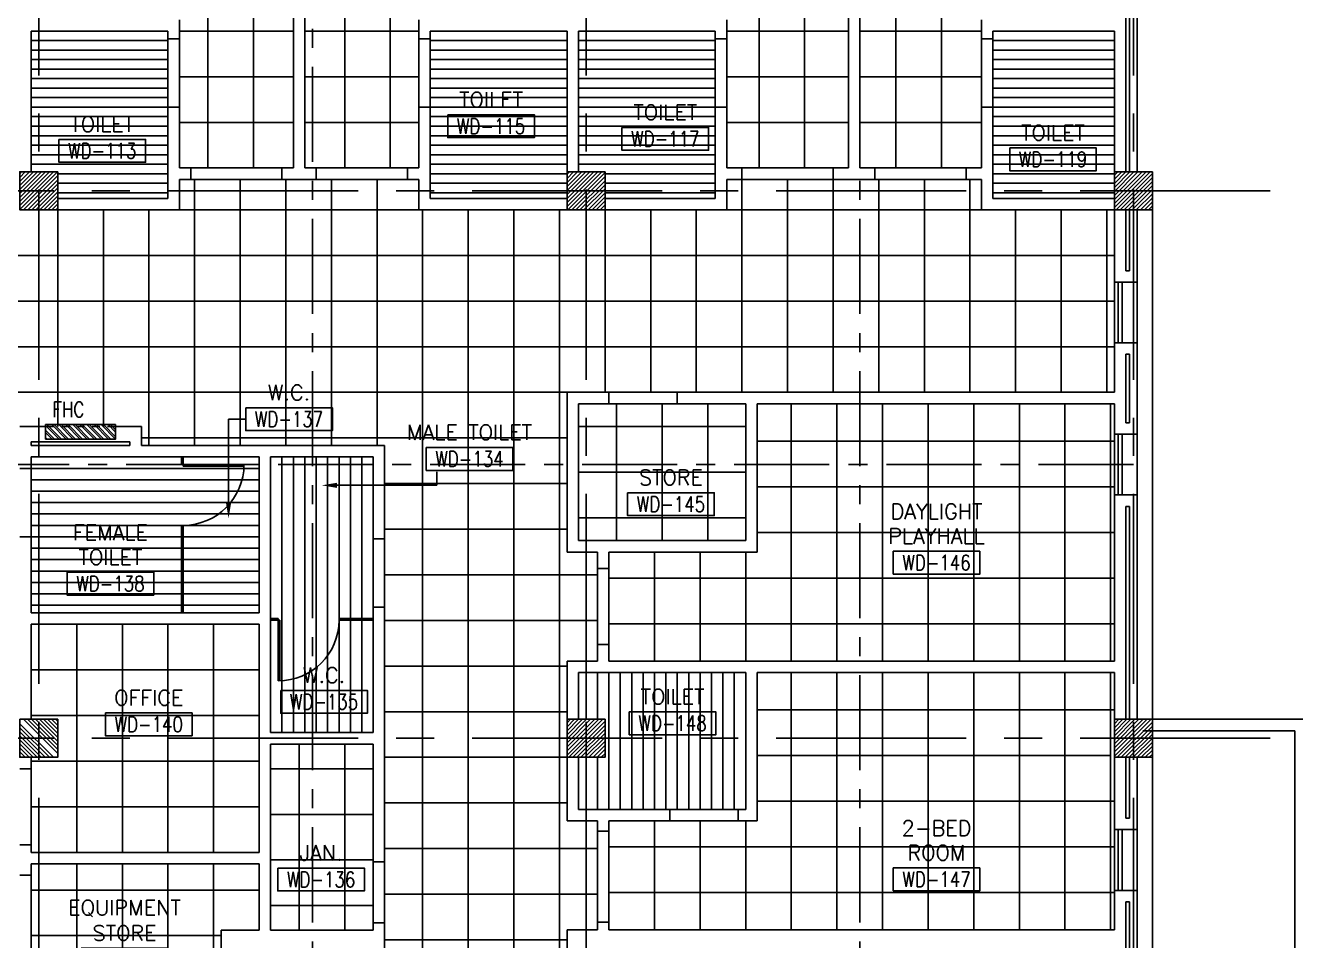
# Model space of a CAD drawing. Extents: x 88852.7 to 88945.7, y 39921.6 to 40001.1.
# Drawn here: x 88920.63 to 88937.34, y 39970.24 to 39982.27 of the extents above; entities that cross this region are included whole.
import ezdxf
from ezdxf.enums import TextEntityAlignment as Align

# ---------------------------------------------------------------- set-up
doc = ezdxf.new("R2010")
doc.units = 0
doc.header["$MEASUREMENT"] = 0
doc.header["$PDMODE"] = 34
for name, pattern in [('CENTER', [2, 1.25, -0.25, 0.25, -0.25]), ('CENTERX2', [4, 2.5, -0.5, 0.5, -0.5]), ('HIDDEN', [0.375, 0.25, -0.125])]:
    doc.linetypes.add(name, pattern=pattern)
doc.layers.get('0').update_dxf_attribs({"color": 4, "linetype": 'CONTINUOUS'})
doc.layers.get('DEFPOINTS').update_dxf_attribs({"linetype": 'CONTINUOUS'})
for name, color, linetype in [('AX-DIM', 4, 'CONTINUOUS'), ('AXES', 11, 'CENTERX2'), ('AXES1', 11, 'CENTER'), ('CEILING', 4, 'CONTINUOUS'), ('COL', 2, 'CONTINUOUS'), ('FHC', 4, 'CONTINUOUS'), ('HAT', 11, 'CONTINUOUS'), ('INSUL', 4, 'CONTINUOUS'), ('PART', 5, 'CONTINUOUS'), ('PROJ-L', 3, 'CONTINUOUS'), ('RM-BOX', 11, 'CONTINUOUS'), ('RM-NAME', 11, 'CONTINUOUS'), ('RM-NO', 11, 'CONTINUOUS'), ('WALL', 2, 'CONTINUOUS'), ('WIN', 3, 'CONTINUOUS')]:
    doc.layers.add(name, color=color, linetype=linetype)
doc.styles.add('ROMANS', font='ROMANS.shx', dxfattribs={"width": 0.6})
doc.dimstyles.new('DIM-OUT', dxfattribs={"dimscale": 0, "dimtxt": 0.24, "dimasz": 0.08, "dimexe": 0.02, "dimexo": 0.02, "dimgap": 0.05, "dimtad": 1, "dimdec": 0, "dimlfac": 1000, "dimzin": 0, "dimtxsty": 'ROMANS', "dimblk1": 'ARCHTICK', "dimblk2": 'ARCHTICK', "dimsah": 1, "dimcen": 0.01, "dimdle": 0.08, "dimclrd": 4, "dimclre": 4, "dimclrt": 2, "dimazin": 3, "dimtp": 2, "dimtm": 2, "dimtfac": 0.114286, "dimtdec": 0, "dimtix": 1, "dimtmove": 0, "dimatfit": 3, "dimtolj": 1, "dimtzin": 0})

# ---------------------------------------------------------------- blocks, each defined once
blk = doc.blocks.new('_ARCHTICK')
at = {"color": 0, "linetype": 'BYBLOCK', "const_width": 0.15}
blk.add_lwpolyline([(-0.5, -0.5), (0.5, 0.5)], dxfattribs=at)
blk = doc.blocks.new('*D60')
at = {"layer": 'AX-DIM', "color": 4}
blk.add_line((88935.38, 39999.728), (88940.765, 39999.728), dxfattribs=at)
at = {"layer": 'AX-DIM', "color": 11}
for p, q in [((88935.46, 39999.048), (88935.46, 39999.748)), ((88940.685, 39963.57), (88940.685, 39999.748))]:
    blk.add_line(p, q, dxfattribs=at)
at = {"layer": 'DEFPOINTS', "color": 0}
for p in [(88940.685, 39999.728), (88935.46, 39999.028), (88940.685, 39963.55)]:
    blk.add_point(p, dxfattribs=at)
at = {"layer": 'AX-DIM', "color": 4, "xscale": 0.08, "yscale": 0.08, "zscale": 0.08, "rotation": 180}
blk.add_blockref('_ARCHTICK', (88935.46, 39999.728), dxfattribs=at)
at = {"layer": 'AX-DIM', "color": 4, "xscale": 0.08, "yscale": 0.08, "zscale": 0.08}
blk.add_blockref('_ARCHTICK', (88940.685, 39999.728), dxfattribs=at)
at = {"layer": 'AX-DIM', "color": 2, "insert": (88938.073, 39999.898), "char_height": 0.24, "attachment_point": 5, "style": 'ROMANS'}
blk.add_mtext('\\A1;5225', dxfattribs=at)
blk = doc.blocks.new('*D47')
at = {"layer": 'AX-DIM', "color": 4}
for p, q in [((88935.48, 39987.55), (88944.33, 39987.55)), ((88944.31, 39987.63), (88944.31, 39928.15)), ((88935.48, 39928.23), (88944.33, 39928.23))]:
    blk.add_line(p, q, dxfattribs=at)
at = {"layer": 'DEFPOINTS', "color": 0}
for p in [(88935.46, 39987.55), (88935.46, 39928.23), (88944.31, 39928.23)]:
    blk.add_point(p, dxfattribs=at)
at = {"layer": 'AX-DIM', "color": 4, "xscale": 0.08, "yscale": 0.08, "zscale": 0.08}
for p, rotation in [((88944.31, 39987.55), 90), ((88944.31, 39928.23), 270)]:
    blk.add_blockref('_ARCHTICK', p, dxfattribs=dict(at, rotation=rotation))
at = {"layer": 'AX-DIM', "color": 2, "insert": (88944.14, 39957.89), "char_height": 0.24, "attachment_point": 5, "rotation": 90, "style": 'ROMANS'}
blk.add_mtext('\\A1;59320', dxfattribs=at)
blk = doc.blocks.new('*X139')
at = {"color": 0}
for p, q in [((253129, 162707), (253611, 163190)), ((253129, 162760), (253558, 163190)), ((253129, 162813), (253505, 163190)), ((253129, 162866), (253452, 163190)), ((253129, 162919), (253399, 163190)), ((253129, 162972), (253346, 163190)), ((253129, 163025), (253293, 163190)), ((253129, 163079), (253240, 163190)), ((253129, 163132), (253187, 163190)), ((253164, 162690), (253629, 163154)), ((253217, 162690), (253629, 163101)), ((253270, 162690), (253629, 163048)), ((253323, 162690), (253629, 162995)), ((253376, 162690), (253629, 162942)), ((253429, 162690), (253629, 162889)), ((253482, 162690), (253629, 162836)), ((253535, 162690), (253629, 162783)), ((253588, 162690), (253629, 162730))]:
    blk.add_line(p, q, dxfattribs=at)
blk = doc.blocks.new('COL50')
at = {"layer": 'COL'}
blk.add_lwpolyline([(-250, 250), (-250, -250), (250, -250), (250, 250)], close=True, dxfattribs=at)
blk = doc.blocks.new('RM1')
at = {"layer": 'RM-BOX'}
blk.add_lwpolyline([(570, -200), (-570, -200), (-570, -500), (570, -500)], close=True, dxfattribs=at)
at = {"layer": 'RM-NAME', "style": 'ROMANS'}
blk.add_attdef('ROOMNAME1', text='', height=200, dxfattribs=at).set_placement((0, 324), align=Align.MIDDLE)
blk = doc.blocks.new('*X138')
at = {"color": 0}
for p, q in [((245929, 162720), (246399, 163190)), ((245929, 162773), (246345, 163190)), ((245929, 162826), (246292, 163190)), ((245929, 162879), (246239, 163190)), ((245929, 162932), (246186, 163190)), ((245929, 162985), (246133, 163190)), ((245929, 163038), (246080, 163190)), ((245929, 163091), (246027, 163190)), ((245929, 163144), (245974, 163190)), ((245952, 162690), (246429, 163167)), ((246005, 162690), (246429, 163114)), ((246058, 162690), (246429, 163061)), ((246111, 162690), (246429, 163008)), ((246164, 162690), (246429, 162955)), ((246217, 162690), (246429, 162902)), ((246270, 162690), (246429, 162849)), ((246323, 162690), (246429, 162796)), ((246376, 162690), (246429, 162742))]:
    blk.add_line(p, q, dxfattribs=at)
blk = doc.blocks.new('*X136')
at = {"color": 0}
for p, q in [((235129, 162738), (235580, 163190)), ((235129, 162792), (235527, 163190)), ((235129, 162845), (235474, 163190)), ((235129, 162898), (235421, 163190)), ((235129, 162951), (235368, 163190)), ((235129, 163004), (235315, 163190)), ((235129, 163057), (235262, 163190)), ((235129, 163110), (235209, 163190)), ((235129, 163163), (235156, 163190)), ((235186, 162690), (235629, 163132)), ((235239, 162690), (235629, 163079)), ((235292, 162690), (235629, 163026)), ((235345, 162690), (235629, 162973)), ((235398, 162690), (235629, 162920)), ((235451, 162690), (235629, 162867)), ((235504, 162690), (235629, 162814)), ((235557, 162690), (235629, 162761)), ((235610, 162690), (235629, 162708))]:
    blk.add_line(p, q, dxfattribs=at)
blk = doc.blocks.new('*X134')
at = {"color": 0}
for p, q in [((253129, 169920), (253599, 170390)), ((253129, 169973), (253545, 170390)), ((253129, 170026), (253492, 170390)), ((253129, 170079), (253439, 170390)), ((253129, 170132), (253386, 170390)), ((253129, 170185), (253333, 170390)), ((253129, 170238), (253280, 170390)), ((253129, 170291), (253227, 170390)), ((253129, 170344), (253174, 170390)), ((253152, 169890), (253629, 170367)), ((253205, 169890), (253629, 170314)), ((253258, 169890), (253629, 170261)), ((253311, 169890), (253629, 170208)), ((253364, 169890), (253629, 170155)), ((253417, 169890), (253629, 170102)), ((253470, 169890), (253629, 170049)), ((253523, 169890), (253629, 169996)), ((253576, 169890), (253629, 169942))]:
    blk.add_line(p, q, dxfattribs=at)
blk = doc.blocks.new('*X133')
at = {"color": 0}
for p, q in [((245929, 169932), (246386, 170390)), ((245929, 169985), (246333, 170390)), ((245929, 170038), (246280, 170390)), ((245929, 170091), (246227, 170390)), ((245929, 170144), (246174, 170390)), ((245929, 170197), (246121, 170390)), ((245929, 170250), (246068, 170390)), ((245929, 170303), (246015, 170390)), ((245929, 170357), (245962, 170390)), ((245939, 169890), (246429, 170379)), ((245992, 169890), (246429, 170326)), ((246045, 169890), (246429, 170273)), ((246098, 169890), (246429, 170220)), ((246151, 169890), (246429, 170167)), ((246204, 169890), (246429, 170114)), ((246257, 169890), (246429, 170061)), ((246310, 169890), (246429, 170008)), ((246363, 169890), (246429, 169955)), ((246416, 169890), (246429, 169902))]:
    blk.add_line(p, q, dxfattribs=at)
blk = doc.blocks.new('*X132')
at = {"color": 0}
for p, q in [((238727, 169890), (239227, 170390)), ((238729, 169945), (239174, 170390)), ((238729, 169998), (239121, 170390)), ((238729, 170051), (239067, 170390)), ((238729, 170104), (239014, 170390)), ((238729, 170157), (238961, 170390)), ((238729, 170210), (238908, 170390)), ((238729, 170263), (238855, 170390)), ((238729, 170316), (238802, 170390)), ((238729, 170369), (238749, 170390)), ((238780, 169890), (239229, 170339)), ((238833, 169890), (239229, 170286)), ((238886, 169890), (239229, 170233)), ((238939, 169890), (239229, 170180)), ((238992, 169890), (239229, 170127)), ((239045, 169890), (239229, 170074)), ((239098, 169890), (239229, 170020)), ((239151, 169890), (239229, 169967)), ((239204, 169890), (239229, 169914))]:
    blk.add_line(p, q, dxfattribs=at)

msp = doc.modelspace()

# ---------------------------------------------------------------- hatches: boundary and pattern name
at = {"layer": 'FHC', "linetype": 'BYBLOCK', "ltscale": 0.3}
h = msp.add_hatch(dxfattribs=at)
h.set_pattern_fill('ANSI32', color=11, scale=0.175, style=0)
h.set_pattern_definition([(135, (89154.01644, 39945.78356), (0.046403883, 0.046403883), []), (135, (89153.985505, 39945.78356), (0.046403883, 0.046403883), [])])
h.paths.add_polyline_path([(88920.9003, 39976.8346), (88920.9003, 39977.0246), (88921.8203, 39977.0246), (88921.8203, 39976.8346)])
h.paths.add_polyline_path([(88922.0329, 39976.4134), (88922.0329, 39976.8343), (88921.7704, 39976.8343), (88921.7704, 39976.4134)], flags=9)

# ---------------------------------------------------------------- linework, layer by layer
at = {"layer": 'AXES'}
for p, q in [((88920.8103, 39921.6153), (88920.8103, 40000.4279)), ((88928.0103, 39921.6153), (88928.0103, 40000.4279)), ((88928.0103, 39921.6153), (88928.0103, 40000.4279)), ((88935.2103, 39921.6153), (88935.2103, 40000.4279)), ((88945.0103, 39980.0996), (88876.9703, 39980.0996)), ((88945.0103, 39972.8996), (88876.9703, 39972.8996))]:
    msp.add_line(p, q, dxfattribs=at)
at = {"layer": 'AXES1'}
for p, q in [((88924.4103, 39928.4796), (88924.4103, 39987.2996)), ((88931.6103, 39928.4796), (88931.6103, 39987.2996)), ((88935.2103, 39976.4996), (88876.9703, 39976.4996))]:
    msp.add_line(p, q, dxfattribs=at)
at = {"layer": 'CEILING', "linetype": 'BYBLOCK', "ltscale": 0.3}
for p, q in [((88923.0353, 39980.3996), (88923.0353, 39987.0496)), ((88923.6353, 39980.3996), (88923.6353, 39987.0496)), ((88924.8353, 39980.3996), (88924.8353, 39987.0496)), ((88925.4353, 39980.3996), (88925.4353, 39987.0496)), ((88930.2853, 39987.0496), (88930.2853, 39980.3996)), ((88930.8853, 39987.0496), (88930.8853, 39980.3996)), ((88932.0853, 39987.0496), (88932.0853, 39980.3996)), ((88932.6853, 39987.0496), (88932.6853, 39980.3996)), ((88922.6603, 39982.1996), (88924.1603, 39982.1996)), ((88925.8103, 39982.1996), (88924.3103, 39982.1996)), ((88929.8603, 39982.1996), (88931.4603, 39982.1996)), ((88933.2103, 39982.1996), (88931.6103, 39982.1996)), ((88922.5103, 39982.0746), (88920.7103, 39982.0746)), ((88927.7603, 39982.0746), (88925.9603, 39982.0746)), ((88929.7103, 39982.0746), (88927.9103, 39982.0746)), ((88934.9603, 39982.0746), (88933.3603, 39982.0746)), ((88922.5103, 39981.9496), (88920.7103, 39981.9496)), ((88922.5103, 39981.8246), (88920.7103, 39981.8246)), ((88927.7603, 39981.9496), (88925.9603, 39981.9496)), ((88927.7603, 39981.8246), (88925.9603, 39981.8246)), ((88929.7103, 39981.9496), (88927.9103, 39981.9496)), ((88929.7103, 39981.8246), (88927.9103, 39981.8246)), ((88934.9603, 39981.9496), (88933.3603, 39981.9496)), ((88934.9603, 39981.8246), (88933.3603, 39981.8246)), ((88922.5103, 39981.6996), (88920.7103, 39981.6996)), ((88927.7603, 39981.6996), (88925.9603, 39981.6996)), ((88929.7103, 39981.6996), (88927.9103, 39981.6996)), ((88934.9603, 39981.6996), (88933.3603, 39981.6996)), ((88922.5103, 39981.5746), (88920.7103, 39981.5746)), ((88922.6603, 39981.5996), (88924.1603, 39981.5996)), ((88925.8103, 39981.5996), (88924.3103, 39981.5996)), ((88927.7603, 39981.5746), (88925.9603, 39981.5746)), ((88929.7103, 39981.5746), (88927.9103, 39981.5746)), ((88929.8603, 39981.5996), (88931.4603, 39981.5996)), ((88933.2103, 39981.5996), (88931.6103, 39981.5996)), ((88934.9603, 39981.5746), (88933.3603, 39981.5746)), ((88922.5103, 39981.4496), (88920.7103, 39981.4496)), ((88922.5103, 39981.3246), (88920.7103, 39981.3246)), ((88927.7603, 39981.4496), (88925.9603, 39981.4496)), ((88927.7603, 39981.3246), (88925.9603, 39981.3246)), ((88929.7103, 39981.4496), (88927.9103, 39981.4496)), ((88929.7103, 39981.3246), (88927.9103, 39981.3246)), ((88934.9603, 39981.4496), (88933.3603, 39981.4496)), ((88934.9603, 39981.3246), (88933.3603, 39981.3246)), ((88922.5103, 39981.1996), (88920.7103, 39981.1996)), ((88927.7603, 39981.1996), (88925.9603, 39981.1996)), ((88929.7103, 39981.1996), (88927.9103, 39981.1996)), ((88934.9603, 39981.1996), (88933.3603, 39981.1996)), ((88922.5103, 39981.0746), (88920.7103, 39981.0746)), ((88922.6603, 39980.9996), (88924.1603, 39980.9996)), ((88925.8103, 39980.9996), (88924.3103, 39980.9996)), ((88927.7603, 39981.0746), (88925.9603, 39981.0746)), ((88929.7103, 39981.0746), (88927.9103, 39981.0746)), ((88929.8603, 39980.9996), (88931.4603, 39980.9996)), ((88933.2103, 39980.9996), (88931.6103, 39980.9996)), ((88934.9603, 39981.0746), (88933.3603, 39981.0746)), ((88922.5103, 39980.9496), (88920.7103, 39980.9496)), ((88922.5103, 39980.8246), (88920.7103, 39980.8246)), ((88927.7603, 39980.9496), (88925.9603, 39980.9496)), ((88927.7603, 39980.8246), (88925.9603, 39980.8246)), ((88929.7103, 39980.9496), (88927.9103, 39980.9496)), ((88929.7103, 39980.8246), (88927.9103, 39980.8246)), ((88934.9603, 39980.9496), (88933.3603, 39980.9496)), ((88934.9603, 39980.8246), (88933.3603, 39980.8246)), ((88922.5103, 39980.6996), (88920.7103, 39980.6996)), ((88927.7603, 39980.6996), (88925.9603, 39980.6996)), ((88929.7103, 39980.6996), (88927.9103, 39980.6996)), ((88934.9603, 39980.6996), (88933.3603, 39980.6996)), ((88922.5103, 39980.5746), (88920.7103, 39980.5746)), ((88927.7603, 39980.5746), (88925.9603, 39980.5746)), ((88929.7103, 39980.5746), (88927.9103, 39980.5746)), ((88934.9603, 39980.5746), (88933.3603, 39980.5746)), ((88922.5103, 39980.4496), (88920.7103, 39980.4496)), ((88922.5103, 39980.3246), (88921.0603, 39980.3246)), ((88927.7603, 39980.4496), (88925.9603, 39980.4496)), ((88927.7603, 39980.3246), (88925.9603, 39980.3246)), ((88929.7103, 39980.4496), (88927.9103, 39980.4496)), ((88929.7103, 39980.3246), (88928.2603, 39980.3246)), ((88934.9603, 39980.4496), (88933.3603, 39980.4496)), ((88934.9603, 39980.3246), (88933.3603, 39980.3246)), ((88922.5103, 39980.1996), (88921.0603, 39980.1996)), ((88927.7603, 39980.1996), (88925.9603, 39980.1996)), ((88929.7103, 39980.1996), (88928.2603, 39980.1996)), ((88934.9603, 39980.1996), (88933.3603, 39980.1996)), ((88922.5103, 39980.0746), (88921.0603, 39980.0746)), ((88927.7603, 39980.0746), (88925.9603, 39980.0746)), ((88929.7103, 39980.0746), (88928.2603, 39980.0746)), ((88934.9603, 39980.0746), (88933.3603, 39980.0746)), ((88934.9603, 39979.2496), (88903.4853, 39979.2496)), ((88934.9603, 39978.6496), (88903.4853, 39978.6496)), ((88934.9603, 39978.0496), (88903.4853, 39978.0496)), ((88928.4103, 39975.4996), (88928.4103, 39977.2996)), ((88929.0103, 39975.4996), (88929.0103, 39977.2996)), ((88929.6103, 39975.4996), (88929.6103, 39977.2996)), ((88930.7103, 39977.2996), (88930.7103, 39973.9146)), ((88931.3103, 39977.2996), (88931.3103, 39973.9146)), ((88931.9103, 39977.2996), (88931.9103, 39973.9146)), ((88932.5103, 39977.2996), (88932.5103, 39973.9146)), ((88933.1103, 39977.2996), (88933.1103, 39973.9146)), ((88933.7103, 39977.2996), (88933.7103, 39973.9146)), ((88934.3103, 39977.2996), (88934.3103, 39973.9146)), ((88934.9103, 39977.2996), (88934.9103, 39973.9146)), ((88927.9103, 39976.9996), (88930.1103, 39976.9996)), ((88934.9603, 39976.8071), (88930.2603, 39976.8071)), ((88927.9103, 39976.3996), (88930.1103, 39976.3996)), ((88934.9603, 39976.2071), (88930.2603, 39976.2071)), ((88927.9103, 39975.7996), (88930.1103, 39975.7996)), ((88934.9603, 39975.6071), (88930.2603, 39975.6071)), ((88928.9103, 39975.3496), (88928.9103, 39973.9146)), ((88929.5103, 39975.3496), (88929.5103, 39973.9146)), ((88930.1103, 39975.3496), (88930.1103, 39973.9146)), ((88934.9603, 39975.0071), (88928.3103, 39975.0071)), ((88934.9603, 39974.4071), (88928.3103, 39974.4071)), ((88928.0103, 39973.7646), (88928.0103, 39973.1496)), ((88928.1603, 39973.7646), (88928.1603, 39973.1496)), ((88928.3103, 39973.7646), (88928.3103, 39971.9646)), ((88928.4603, 39973.7646), (88928.4603, 39971.9646)), ((88928.6103, 39973.7646), (88928.6103, 39971.9646)), ((88928.7603, 39973.7646), (88928.7603, 39971.9646)), ((88928.9103, 39973.7646), (88928.9103, 39971.9646)), ((88929.0603, 39973.7646), (88929.0603, 39971.9646)), ((88929.2103, 39973.7646), (88929.2103, 39971.9646)), ((88929.3603, 39973.7646), (88929.3603, 39971.9646)), ((88929.5103, 39973.7646), (88929.5103, 39971.9646)), ((88929.6603, 39973.7646), (88929.6603, 39971.9646)), ((88929.8103, 39973.7646), (88929.8103, 39971.9646)), ((88929.9603, 39973.7646), (88929.9603, 39971.9646)), ((88930.7103, 39973.7646), (88930.7103, 39970.3796)), ((88931.3103, 39973.7646), (88931.3103, 39970.3796)), ((88931.9103, 39973.7646), (88931.9103, 39970.3796)), ((88932.5103, 39973.7646), (88932.5103, 39970.3796)), ((88933.1103, 39973.7646), (88933.1103, 39970.3796)), ((88933.7103, 39973.7646), (88933.7103, 39970.3796)), ((88934.3103, 39973.7646), (88934.3103, 39970.3796)), ((88934.9103, 39973.7646), (88934.9103, 39970.3796)), ((88934.9603, 39973.2721), (88930.2603, 39973.2721)), ((88928.0103, 39972.6496), (88928.0103, 39971.9646)), ((88928.1603, 39972.6496), (88928.1603, 39971.9646)), ((88934.9103, 39972.6721), (88930.2603, 39972.6721)), ((88934.9603, 39972.0721), (88930.2603, 39972.0721)), ((88928.9103, 39971.8146), (88928.9103, 39970.3796)), ((88929.5103, 39971.8146), (88929.5103, 39970.3796)), ((88930.1103, 39971.8146), (88930.1103, 39970.3796)), ((88934.9603, 39971.4721), (88928.3103, 39971.4721)), ((88934.9603, 39970.8721), (88928.3103, 39970.8721))]:
    msp.add_line(p, q, dxfattribs=at)
at = {"layer": 'CEILING', "linetype": 'CONTINUOUS'}
for p, q in [((88922.8603, 39980.2496), (88922.8603, 39976.7496)), ((88923.4603, 39980.2496), (88923.4603, 39976.7496)), ((88924.0603, 39980.2496), (88924.0603, 39976.7496)), ((88924.6603, 39980.2496), (88924.6603, 39976.7496)), ((88925.2603, 39980.2496), (88925.2603, 39976.7496)), ((88930.0603, 39980.2496), (88930.0603, 39977.4496)), ((88930.6603, 39980.2496), (88930.6603, 39977.4496)), ((88931.2603, 39980.2496), (88931.2603, 39977.4496)), ((88931.8603, 39980.2496), (88931.8603, 39977.4496)), ((88932.4603, 39980.2496), (88932.4603, 39977.4496)), ((88933.0603, 39980.2496), (88933.0603, 39977.4496)), ((88921.0603, 39979.8496), (88921.0603, 39976.9996)), ((88921.6603, 39979.8496), (88921.6603, 39976.9996)), ((88922.2603, 39979.8496), (88922.2603, 39976.7496)), ((88922.6603, 39979.8496), (88925.8103, 39979.8496)), ((88925.2603, 39979.8496), (88925.2603, 39976.7496)), ((88925.8603, 39979.8496), (88925.8603, 39963.3096)), ((88926.4603, 39979.8496), (88926.4603, 39963.3096)), ((88927.0603, 39979.8496), (88927.0603, 39963.3096)), ((88927.6603, 39979.8496), (88927.6603, 39963.3096)), ((88928.2603, 39979.8496), (88928.2603, 39977.4496)), ((88928.8603, 39979.8496), (88928.8603, 39977.4496)), ((88929.4603, 39979.8496), (88929.4603, 39977.4496)), ((88929.8603, 39979.8496), (88933.2103, 39979.8496)), ((88933.6603, 39979.8496), (88933.6603, 39977.4496)), ((88934.2603, 39979.8496), (88934.2603, 39977.4496)), ((88934.8603, 39979.8496), (88934.8603, 39977.4496)), ((88910.2603, 39977.4496), (88927.7603, 39977.4496)), ((88922.1603, 39976.8496), (88927.7603, 39976.8496)), ((88924.0103, 39972.9746), (88924.0103, 39976.5996)), ((88924.1603, 39972.9746), (88924.1603, 39976.5996)), ((88924.3103, 39972.9746), (88924.3103, 39976.5996)), ((88924.4603, 39972.9746), (88924.4603, 39976.5996)), ((88924.6103, 39972.9746), (88924.6103, 39976.5996)), ((88924.6103, 39972.9746), (88924.6103, 39976.5996)), ((88924.7603, 39972.9746), (88924.7603, 39976.5996)), ((88924.9103, 39972.9746), (88924.9103, 39976.5996)), ((88925.0603, 39972.9746), (88925.0603, 39976.5996)), ((88923.7103, 39976.4496), (88920.7103, 39976.4496)), ((88923.7103, 39976.2996), (88920.7103, 39976.2996)), ((88923.7103, 39976.1496), (88920.7103, 39976.1496)), ((88925.3603, 39976.2496), (88927.7603, 39976.2496)), ((88923.7103, 39975.9996), (88920.7103, 39975.9996)), ((88923.7103, 39975.8496), (88920.7103, 39975.8496)), ((88923.7103, 39975.6996), (88920.7103, 39975.6996)), ((88925.3603, 39975.6496), (88927.7603, 39975.6496)), ((88923.7103, 39975.5496), (88920.7103, 39975.5496)), ((88923.7103, 39975.3996), (88920.7103, 39975.3996)), ((88923.7103, 39975.2496), (88920.7103, 39975.2496)), ((88923.7103, 39975.0996), (88920.7103, 39975.0996)), ((88923.7103, 39974.9496), (88920.7103, 39974.9496)), ((88925.3603, 39975.0496), (88928.1603, 39975.0496)), ((88923.7103, 39974.7996), (88920.7103, 39974.7996)), ((88923.7103, 39974.6496), (88920.7103, 39974.6496)), ((88925.3603, 39974.4496), (88928.1603, 39974.4496)), ((88920.7103, 39974.3996), (88923.7103, 39974.3996)), ((88921.3103, 39974.3996), (88921.3103, 39971.3996)), ((88921.9103, 39974.3996), (88921.9103, 39971.3996)), ((88922.5103, 39974.3996), (88922.5103, 39971.3996)), ((88923.1103, 39974.3996), (88923.1103, 39971.3996)), ((88920.7103, 39973.7996), (88923.7103, 39973.7996)), ((88925.3603, 39973.8496), (88927.7603, 39973.8496)), ((88920.7103, 39973.1996), (88923.7103, 39973.1996)), ((88925.3603, 39973.2496), (88927.7603, 39973.2496)), ((88924.2353, 39972.8246), (88924.2353, 39970.3746)), ((88924.8353, 39972.8246), (88924.8353, 39970.3746)), ((88925.3603, 39972.6496), (88928.1603, 39972.6496)), ((88920.7103, 39972.5996), (88923.7103, 39972.5996)), ((88923.8603, 39972.4996), (88925.2103, 39972.4996)), ((88920.7103, 39971.9996), (88923.7103, 39971.9996)), ((88925.3603, 39972.0496), (88927.7603, 39972.0496)), ((88923.8603, 39971.8996), (88925.2103, 39971.8996)), ((88925.3603, 39971.4496), (88928.1603, 39971.4496)), ((88923.8603, 39971.2996), (88925.2103, 39971.2996)), ((88921.3103, 39969.3596), (88921.3103, 39971.2496)), ((88921.9103, 39969.3596), (88921.9103, 39971.2496)), ((88922.5103, 39969.3596), (88922.5103, 39971.2496)), ((88923.1103, 39969.3596), (88923.1103, 39971.2496)), ((88923.7103, 39970.9046), (88920.7102, 39970.9046)), ((88925.3603, 39970.8496), (88928.1603, 39970.8496)), ((88923.8603, 39970.6996), (88925.2103, 39970.6996)), ((88923.2103, 39970.3046), (88920.7103, 39970.3046)), ((88925.3603, 39970.2496), (88927.7603, 39970.2496))]:
    msp.add_line(p, q, dxfattribs=at)
at = {"layer": 'FHC', "linetype": 'BYBLOCK', "ltscale": 0.3}
msp.add_lwpolyline([(88921.8203, 39977.0246), (88920.9003, 39977.0246), (88920.9003, 39976.8346), (88921.8203, 39976.8346)], close=True, dxfattribs=at)
at = {"layer": 'INSUL'}
for p, q in [((88935.1103, 39980.3496), (88935.1103, 39987.0496)), ((88935.1603, 39980.3496), (88935.1603, 39987.0496)), ((88935.1103, 39979.8496), (88935.1103, 39979.0491)), ((88935.1603, 39979.8496), (88935.1603, 39979.0491)), ((88935.1103, 39979.0491), (88935.1603, 39979.0491)), ((88935.1103, 39977.9491), (88935.1103, 39977.0496)), ((88935.1103, 39977.9491), (88935.1603, 39977.9491)), ((88935.1603, 39977.9491), (88935.1603, 39977.0496)), ((88935.1103, 39977.0496), (88935.1603, 39977.0496)), ((88935.1103, 39975.9496), (88935.1603, 39975.9496)), ((88935.1103, 39975.9496), (88935.1103, 39973.1496)), ((88935.1603, 39975.9496), (88935.1603, 39973.1496)), ((88935.1103, 39972.6496), (88935.1103, 39971.8496)), ((88935.1603, 39972.6496), (88935.1603, 39971.8496)), ((88935.1603, 39971.8496), (88935.1103, 39971.8496)), ((88935.1603, 39970.7496), (88935.1103, 39970.7496)), ((88935.1103, 39970.7496), (88935.1103, 39969.8496)), ((88935.1603, 39970.7496), (88935.1603, 39969.8496))]:
    msp.add_line(p, q, dxfattribs=at)
at = {"layer": 'PART', "linetype": 'BYBLOCK'}
for p, q in [((88922.6903, 39976.4996), (88922.6903, 39976.5996)), ((88922.7103, 39976.4996), (88922.6903, 39976.4996)), ((88922.7103, 39976.4996), (88922.7103, 39976.5996)), ((88922.7103, 39976.4996), (88923.5103, 39976.4996)), ((88922.7103, 39976.4996), (88922.7103, 39976.4796)), ((88923.5103, 39976.4796), (88922.7103, 39976.4796)), ((88922.6903, 39974.5496), (88922.6903, 39975.6996)), ((88922.7103, 39975.6996), (88922.6903, 39975.6996)), ((88922.7103, 39975.6996), (88922.6903, 39975.6996)), ((88922.7103, 39974.5496), (88922.7103, 39975.6996)), ((88923.9603, 39974.4746), (88923.8603, 39974.4746)), ((88923.9603, 39974.4546), (88923.8603, 39974.4546)), ((88923.9603, 39974.4546), (88923.9603, 39974.4746)), ((88923.9603, 39974.4546), (88923.9603, 39974.4746)), ((88923.9603, 39974.4546), (88923.9803, 39974.4546)), ((88923.9603, 39974.4546), (88923.9603, 39973.6546)), ((88923.9803, 39973.6546), (88923.9803, 39974.4546)), ((88925.2103, 39974.4746), (88924.7603, 39974.4746)), ((88924.7603, 39974.4546), (88924.7603, 39974.4746)), ((88924.7603, 39974.4546), (88924.7603, 39974.4746)), ((88924.7603, 39974.4546), (88924.7603, 39974.4746)), ((88925.2103, 39974.4546), (88924.7603, 39974.4546))]:
    msp.add_line(p, q, dxfattribs=at)
for centre in [(88922.7103, 39976.4996), (88923.9603, 39974.4546)]:
    msp.add_arc(centre, 0.8, 270, 0, dxfattribs=at)
at = {"layer": 'PROJ-L'}
for p, q in [((88935.4603, 39973.1496), (88935.4603, 39979.8496)), ((88935.4603, 39965.9496), (88935.4603, 39972.6496))]:
    msp.add_line(p, q, dxfattribs=at)
at = {"layer": 'PROJ-L', "linetype": 'CONTINUOUS'}
for p, q in [((88937.486, 39973.1496), (88935.336, 39973.1496)), ((88937.336, 39972.9996), (88935.336, 39972.9996)), ((88937.336, 39972.9996), (88937.336, 39965.5996))]:
    msp.add_line(p, q, dxfattribs=at)
at = {"layer": 'RM-NAME', "color": 5, "linetype": 'BYBLOCK'}
for p, q in [((88923.3073, 39977.0964), (88923.5329, 39977.0964)), ((88923.3073, 39975.9935), (88923.3073, 39977.0964)), ((88926.0473, 39976.2264), (88926.0473, 39976.4061)), ((88924.7323, 39976.2264), (88926.0473, 39976.2264))]:
    msp.add_line(p, q, dxfattribs=at)
for points in [[(88924.7323, 39976.2597), (88924.7323, 39976.193), (88924.5323, 39976.2264)], [(88923.2739, 39975.9935), (88923.3406, 39975.9935), (88923.3073, 39975.7935)]]:
    msp.add_solid(points, dxfattribs=at)
at = {"layer": 'WALL'}
for p, q in [((88924.1603, 39980.3996), (88924.1603, 39987.0496)), ((88924.3103, 39980.3996), (88924.3103, 39987.0496)), ((88931.4603, 39980.3996), (88931.4603, 39987.0496)), ((88931.6103, 39980.3996), (88931.6103, 39987.0496)), ((88935.2603, 39980.3496), (88935.2603, 39987.0496)), ((88922.6603, 39982.0996), (88922.6603, 39982.3496)), ((88925.8103, 39982.0996), (88925.8103, 39982.3496)), ((88929.8603, 39982.0996), (88929.8603, 39982.3496)), ((88933.2103, 39982.0996), (88933.2103, 39982.3496)), ((88922.5103, 39982.1996), (88920.7103, 39982.1996)), ((88920.7103, 39980.3496), (88920.7103, 39982.1996)), ((88922.5103, 39982.0996), (88922.5103, 39982.1996)), ((88925.9603, 39982.0996), (88925.9603, 39982.1996)), ((88925.9603, 39982.1996), (88927.7603, 39982.1996)), ((88927.7603, 39980.3496), (88927.7603, 39982.1996)), ((88929.7103, 39982.1996), (88927.9103, 39982.1996)), ((88927.9103, 39980.3496), (88927.9103, 39982.1996)), ((88929.7103, 39982.0996), (88929.7103, 39982.1996)), ((88933.3603, 39982.0996), (88933.3603, 39982.1996)), ((88933.3603, 39982.1996), (88934.9603, 39982.1996)), ((88934.9603, 39980.3496), (88934.9603, 39982.1996)), ((88922.6603, 39982.0996), (88922.5103, 39982.0996)), ((88922.5103, 39979.9996), (88922.5103, 39982.0996)), ((88922.6603, 39980.3996), (88922.6603, 39982.0996)), ((88925.8103, 39982.0996), (88925.9603, 39982.0996)), ((88925.8103, 39980.3996), (88925.8103, 39982.0996)), ((88925.9603, 39979.9996), (88925.9603, 39982.0996)), ((88929.8603, 39982.0996), (88929.7103, 39982.0996)), ((88929.7103, 39979.9996), (88929.7103, 39982.0996)), ((88929.8603, 39980.3996), (88929.8603, 39982.0996)), ((88933.2103, 39982.0996), (88933.3603, 39982.0996)), ((88933.2103, 39980.3996), (88933.2103, 39982.0996)), ((88933.3603, 39979.9996), (88933.3603, 39982.0996)), ((88922.6603, 39981.1996), (88922.5103, 39981.1996)), ((88925.8103, 39981.1996), (88925.9603, 39981.1996)), ((88929.8603, 39981.1996), (88929.7103, 39981.1996)), ((88933.2103, 39981.1996), (88933.3603, 39981.1996)), ((88922.6603, 39979.8496), (88922.6603, 39980.2496)), ((88925.8103, 39979.8496), (88925.8103, 39980.2496)), ((88929.8603, 39979.8496), (88929.8603, 39980.2496)), ((88933.2103, 39979.8496), (88933.2103, 39980.2496)), ((88934.9603, 39979.8496), (88934.9603, 39978.8991)), ((88935.2603, 39979.8496), (88935.2603, 39979.6996)), ((88934.9603, 39978.8991), (88934.9603, 39979.7339)), ((88935.2603, 39978.8991), (88935.2603, 39979.6996)), ((88935.2603, 39979.6996), (88935.2603, 39978.8991)), ((88935.2603, 39978.8991), (88934.9603, 39978.8991)), ((88935.2603, 39978.0991), (88934.9603, 39978.0991)), ((88935.2103, 39978.0991), (88934.9603, 39978.0991)), ((88935.2603, 39978.0991), (88934.9603, 39978.0991)), ((88934.9603, 39978.0991), (88934.9603, 39977.4496)), ((88935.2603, 39978.0991), (88935.1603, 39978.0991)), ((88935.2603, 39978.0991), (88935.2103, 39978.0991)), ((88935.2603, 39978.0991), (88935.2603, 39976.8996)), ((88928.3103, 39977.4496), (88927.7603, 39977.4496)), ((88928.3103, 39977.2996), (88927.9103, 39977.2996)), ((88934.9603, 39977.4496), (88928.3103, 39977.4496)), ((88930.1103, 39977.2996), (88928.3103, 39977.2996)), ((88934.9603, 39977.2996), (88930.2603, 39977.2996)), ((88934.9603, 39977.2996), (88934.9603, 39976.8996)), ((88920.9003, 39976.9996), (88920.5603, 39976.9996)), ((88920.9003, 39976.8346), (88920.9003, 39976.9996)), ((88922.1603, 39976.9996), (88921.8203, 39976.9996)), ((88921.8203, 39976.8346), (88921.8203, 39976.9996)), ((88922.1603, 39976.7496), (88922.1603, 39976.9996)), ((88920.7103, 39976.7496), (88920.7103, 39976.7996)), ((88922.0103, 39976.7996), (88920.7103, 39976.7996)), ((88921.8201, 39976.8346), (88920.9003, 39976.8346)), ((88922.0103, 39976.7496), (88922.0103, 39976.7996)), ((88935.2603, 39976.8996), (88934.9603, 39976.8996)), ((88922.0103, 39976.7496), (88920.7103, 39976.7496)), ((88925.3603, 39976.7496), (88922.1603, 39976.7496)), ((88925.3603, 39975.5246), (88925.3603, 39976.7496)), ((88920.7103, 39976.5996), (88920.7103, 39976.4496)), ((88923.7103, 39976.5996), (88920.7103, 39976.5996)), ((88923.7103, 39974.5496), (88923.7103, 39976.5996)), ((88923.8603, 39976.5996), (88925.2103, 39976.5996)), ((88923.8603, 39972.9746), (88923.8603, 39976.5996)), ((88925.2103, 39975.5246), (88925.2103, 39976.5996)), ((88920.7103, 39976.4496), (88920.5603, 39976.4496)), ((88920.7103, 39976.4496), (88920.7103, 39974.5496)), ((88935.2603, 39976.0996), (88934.9603, 39976.0996)), ((88935.2103, 39976.0996), (88934.9603, 39976.0996)), ((88935.2603, 39976.0996), (88934.9603, 39976.0996)), ((88934.9603, 39976.0996), (88934.9603, 39973.9146)), ((88935.2603, 39976.0996), (88935.1603, 39976.0996)), ((88935.2603, 39976.0996), (88935.2103, 39976.0996)), ((88935.2603, 39976.0996), (88935.2603, 39973.1496)), ((88920.7103, 39975.5496), (88920.5603, 39975.5496)), ((88925.2103, 39975.5246), (88925.3603, 39975.5246)), ((88925.2103, 39972.9746), (88925.2103, 39975.5246)), ((88925.3603, 39971.2746), (88925.3603, 39975.5246)), ((88930.1103, 39975.4996), (88927.9103, 39975.4996)), ((88928.1603, 39975.3496), (88927.7603, 39975.3496)), ((88930.2603, 39975.3496), (88928.3103, 39975.3496)), ((88925.2103, 39974.6246), (88925.3603, 39974.6246)), ((88923.7103, 39974.5496), (88920.7103, 39974.5496)), ((88920.7103, 39974.3996), (88920.7103, 39973.1496)), ((88923.7103, 39974.3996), (88920.7103, 39974.3996)), ((88923.7103, 39974.3996), (88923.7103, 39971.3996)), ((88928.1603, 39973.9146), (88927.7603, 39973.9146)), ((88934.9603, 39973.9146), (88928.3103, 39973.9146)), ((88930.1103, 39973.7646), (88927.9103, 39973.7646)), ((88934.9603, 39973.7646), (88930.2603, 39973.7646)), ((88934.9603, 39973.7646), (88934.9603, 39973.1496)), ((88925.2103, 39972.9746), (88923.8603, 39972.9746)), ((88925.2103, 39972.8246), (88923.8603, 39972.8246)), ((88923.8603, 39972.8246), (88923.8603, 39970.3746)), ((88925.2103, 39971.2746), (88925.2103, 39972.8246)), ((88920.7103, 39972.6496), (88920.7103, 39972.4996)), ((88934.9603, 39972.6496), (88934.9603, 39971.6996)), ((88935.2603, 39972.6496), (88935.2603, 39971.6996)), ((88920.7103, 39972.4996), (88920.5603, 39972.4996)), ((88920.7103, 39972.4996), (88920.7103, 39971.3996)), ((88930.0103, 39971.9646), (88927.9103, 39971.9646)), ((88930.1103, 39971.9646), (88930.0103, 39971.9646)), ((88928.1603, 39971.8146), (88927.7603, 39971.8146)), ((88930.0103, 39971.8146), (88928.3103, 39971.8146)), ((88930.2603, 39971.8146), (88930.0103, 39971.8146)), ((88935.2603, 39971.6996), (88934.9603, 39971.6996)), ((88920.7103, 39971.4996), (88920.5603, 39971.4996)), ((88923.7103, 39971.3996), (88920.7103, 39971.3996)), ((88925.2103, 39970.3746), (88925.2103, 39971.2746)), ((88925.2103, 39971.2746), (88925.3603, 39971.2746)), ((88925.3603, 39969.0496), (88925.3603, 39971.2746)), ((88920.7103, 39971.2496), (88920.7103, 39971.0996)), ((88923.7103, 39971.2496), (88920.7103, 39971.2496)), ((88923.7103, 39971.2496), (88923.7103, 39970.3746)), ((88920.7103, 39971.0996), (88920.5603, 39971.0996)), ((88920.7102, 39971.0996), (88920.7103, 39969.3596)), ((88934.9603, 39970.8996), (88934.9603, 39970.3796)), ((88935.2603, 39970.8996), (88934.9603, 39970.8996)), ((88935.2603, 39970.8996), (88935.2603, 39969.6996)), ((88925.2103, 39970.4746), (88925.3603, 39970.4746)), ((88923.7103, 39970.3746), (88923.2103, 39970.3746)), ((88923.2103, 39970.3746), (88923.2103, 39969.3596)), ((88925.2103, 39970.3746), (88923.8603, 39970.3746)), ((88928.1603, 39970.3796), (88927.7603, 39970.3796)), ((88934.9603, 39970.3796), (88928.3103, 39970.3796))]:
    msp.add_line(p, q, dxfattribs=at)
at = {"layer": 'WALL', "linetype": 'BYBLOCK'}
for p, q in [((88922.6603, 39980.3996), (88922.8103, 39980.3996)), ((88922.8103, 39980.3996), (88924.1603, 39980.3996)), ((88925.6603, 39980.3996), (88924.3103, 39980.3996)), ((88925.8103, 39980.3996), (88925.6603, 39980.3996)), ((88929.8603, 39980.3996), (88930.0603, 39980.3996)), ((88930.0603, 39980.3996), (88931.4603, 39980.3996)), ((88933.0103, 39980.3996), (88931.6103, 39980.3996)), ((88933.2103, 39980.3996), (88933.0103, 39980.3996)), ((88922.6603, 39980.2496), (88922.8103, 39980.2496)), ((88925.6603, 39980.2496), (88922.8103, 39980.2496)), ((88925.8103, 39980.2496), (88925.6603, 39980.2496)), ((88929.8603, 39980.2496), (88930.0603, 39980.2496)), ((88933.0103, 39980.2496), (88930.0603, 39980.2496)), ((88933.2103, 39980.2496), (88933.0103, 39980.2496)), ((88921.0603, 39979.9996), (88922.5103, 39979.9996)), ((88922.5103, 39979.9996), (88921.0603, 39979.9996)), ((88927.7603, 39979.9996), (88925.9603, 39979.9996)), ((88925.9603, 39979.9996), (88927.7603, 39979.9996)), ((88925.9603, 39979.9996), (88927.7603, 39979.9996)), ((88928.2565, 39979.9996), (88929.7103, 39979.9996)), ((88928.2565, 39979.9996), (88929.7103, 39979.9996)), ((88929.7103, 39979.9996), (88928.2565, 39979.9996)), ((88929.7103, 39979.9996), (88928.2565, 39979.9996)), ((88933.3603, 39979.9996), (88934.9603, 39979.9996)), ((88933.3603, 39979.9996), (88934.9603, 39979.9996)), ((88921.0603, 39979.8496), (88922.6603, 39979.8496)), ((88921.0603, 39979.8496), (88922.6603, 39979.8496)), ((88927.7603, 39979.8496), (88925.8103, 39979.8496)), ((88927.7603, 39979.8496), (88925.8103, 39979.8496)), ((88925.8103, 39979.8496), (88927.7603, 39979.8496)), ((88928.2565, 39979.8496), (88929.8603, 39979.8496)), ((88928.2565, 39979.8496), (88929.8603, 39979.8496)), ((88929.8603, 39979.8496), (88928.2565, 39979.8496)), ((88934.9853, 39979.8496), (88933.2103, 39979.8496)), ((88934.9853, 39979.8496), (88933.2103, 39979.8496)), ((88933.2103, 39979.8496), (88934.9853, 39979.8496)), ((88927.7603, 39977.4496), (88927.7603, 39975.3496)), ((88927.9103, 39977.2996), (88927.9103, 39975.4996)), ((88928.3103, 39977.4496), (88928.3103, 39977.2996)), ((88929.2103, 39977.4496), (88929.2103, 39977.2996)), ((88930.1103, 39977.2996), (88930.1103, 39975.4996)), ((88930.2603, 39977.2996), (88930.2603, 39975.3496)), ((88928.1603, 39975.3496), (88928.1603, 39975.1321)), ((88928.3103, 39975.3496), (88928.3103, 39975.1321)), ((88928.1603, 39975.1321), (88928.3103, 39975.1321)), ((88928.1603, 39975.1321), (88928.1603, 39973.9146)), ((88928.3103, 39975.1321), (88928.3103, 39973.9146)), ((88928.1603, 39974.1321), (88928.3103, 39974.1321)), ((88927.7603, 39973.9146), (88927.7603, 39971.8146)), ((88927.9103, 39973.7646), (88927.9103, 39973.1496)), ((88930.1103, 39973.7646), (88930.1103, 39971.9646)), ((88930.2603, 39973.7646), (88930.2603, 39971.8146)), ((88927.9103, 39972.6496), (88927.9103, 39971.9646)), ((88929.1103, 39971.9646), (88929.1103, 39971.8146)), ((88930.0103, 39971.9646), (88930.0103, 39971.8146)), ((88928.1603, 39971.8146), (88928.1603, 39971.6801)), ((88928.3103, 39971.8146), (88928.3103, 39971.6801)), ((88928.1603, 39971.6801), (88928.1603, 39970.3796)), ((88928.1603, 39971.6801), (88928.3103, 39971.6801)), ((88928.3103, 39971.6801), (88928.3103, 39970.3796)), ((88928.1603, 39970.4801), (88928.3103, 39970.4801)), ((88927.7603, 39970.3796), (88927.7603, 39968.2796))]:
    msp.add_line(p, q, dxfattribs=at)
at = {"layer": 'WALL', "color": 2, "linetype": 'BYBLOCK'}
for p, q in [((88922.8103, 39980.2496), (88922.8103, 39980.3996)), ((88924.0103, 39980.2496), (88924.0103, 39980.3996)), ((88924.4603, 39980.2496), (88924.4603, 39980.3996)), ((88925.6603, 39980.2496), (88925.6603, 39980.3996)), ((88930.0603, 39980.2496), (88930.0603, 39980.3996)), ((88931.2603, 39980.2496), (88931.2603, 39980.3996)), ((88931.8103, 39980.2496), (88931.8103, 39980.3996)), ((88933.0103, 39980.2496), (88933.0103, 39980.3996))]:
    msp.add_line(p, q, dxfattribs=at)
at = {"layer": 'WALL', "color": 250, "linetype": 'HIDDEN', "ltscale": 0.25}
msp.add_line((88921.8134, 39976.9996), (88920.8934, 39976.9996), dxfattribs=at)
at = {"layer": 'WALL', "linetype": 'BYBLOCK', "ltscale": 0.3}
for points in [[(88921.0603, 39980.3496), (88920.5603, 39980.3496), (88920.5603, 39979.8496), (88921.0603, 39979.8496)], [(88928.2603, 39980.3496), (88927.7603, 39980.3496), (88927.7603, 39979.8496), (88928.2603, 39979.8496)], [(88935.4603, 39980.3496), (88934.9603, 39980.3496), (88934.9603, 39979.8496), (88935.4603, 39979.8496)], [(88920.5603, 39973.1496), (88921.0603, 39973.1496), (88921.0603, 39972.6496), (88920.5603, 39972.6496)], [(88935.4603, 39973.1496), (88934.9603, 39973.1496), (88934.9603, 39972.6496), (88935.4603, 39972.6496)]]:
    msp.add_lwpolyline(points, close=True, dxfattribs=at)
msp.add_lwpolyline([(88927.7603, 39973.1496), (88927.7603, 39972.6496)], dxfattribs=at)
at = {"layer": 'WIN'}
for p, q in [((88934.9603, 39978.0991), (88934.9603, 39978.8991)), ((88934.9603, 39978.8977), (88934.9603, 39978.8991)), ((88935.0103, 39978.0991), (88935.0103, 39978.8991)), ((88935.0103, 39978.0991), (88935.0103, 39978.8991)), ((88935.0603, 39978.0991), (88935.0603, 39978.8991)), ((88935.2603, 39978.0991), (88935.2603, 39978.8991)), ((88935.2603, 39978.8977), (88935.2603, 39978.8991)), ((88934.9603, 39978.0991), (88934.9603, 39978.0996)), ((88935.2103, 39978.0991), (88935.2103, 39978.0996)), ((88935.2603, 39978.0991), (88935.2603, 39978.0996)), ((88934.9603, 39976.8981), (88934.9603, 39976.8996)), ((88934.9603, 39976.0996), (88934.9603, 39976.8996)), ((88935.0103, 39976.0996), (88935.0103, 39976.8996)), ((88935.0103, 39976.0996), (88935.0103, 39976.8996)), ((88935.0603, 39976.0996), (88935.0603, 39976.8996)), ((88935.2603, 39976.8981), (88935.2603, 39976.8996)), ((88935.2603, 39976.0996), (88935.2603, 39976.8996)), ((88934.9603, 39976.0996), (88934.9603, 39976.1)), ((88935.2103, 39976.0996), (88935.2103, 39976.1)), ((88935.2603, 39976.0996), (88935.2603, 39976.1)), ((88934.9603, 39971.6996), (88934.9603, 39970.8996)), ((88935.0103, 39971.6996), (88935.0103, 39970.8996)), ((88935.0603, 39971.6996), (88935.0603, 39970.8996)), ((88935.2603, 39971.6996), (88935.2603, 39970.8996))]:
    msp.add_line(p, q, dxfattribs=at)

# ---------------------------------------------------------------- block references
at = {"layer": 'COL', "yscale": 0.001, "zscale": 0.001}
for p, xscale in [((88920.8103, 39980.0996), -0.001), ((88928.0103, 39980.0996), -0.001), ((88935.2103, 39980.0996), -0.001), ((88920.8103, 39972.8996), 0.001), ((88928.0103, 39972.8996), -0.001), ((88935.2103, 39972.8996), -0.001)]:
    msp.add_blockref('COL50', p, dxfattribs=dict(at, xscale=xscale))
at = {"layer": 'HAT', "yscale": 0.001, "zscale": 0.001}
for name, p, xscale in [('*X132', (88681.8317, 39809.9598), 0.001), ('*X133', (88681.8317, 39809.9598), 0.001), ('*X134', (88681.8317, 39809.9598), 0.001), ('*X136', (89156.1888, 39809.9598), -0.001), ('*X138', (88681.8317, 39809.9598), 0.001), ('*X139', (88681.8317, 39809.9598), 0.001)]:
    msp.add_blockref(name, p, dxfattribs=dict(at, xscale=xscale))
at = {"layer": 'RM-NAME'}
ref = msp.add_blockref('RM1', (88926.7608, 39981.2987), dxfattribs=dict(at, xscale=-0.001, yscale=0.001, zscale=0.001))
ref.add_attrib('ROOMNO', 'WD-115', dxfattribs={"layer": 'RM-NO', "height": 0.2, "style": 'ROMANS', "width": 0.8}).set_placement((88926.7608, 39980.9487), align=Align.MIDDLE)
ref.add_attrib('ROOMNAME2', 'TOILET', dxfattribs={"height": 0.2, "style": 'ROMANS'}).set_placement((88926.7608, 39981.2987), align=Align.MIDDLE)
ref = msp.add_blockref('RM1', (88929.0529, 39981.1323), dxfattribs=dict(at, xscale=-0.001, yscale=0.001, zscale=0.001))
ref.add_attrib('ROOMNO', 'WD-117', dxfattribs={"layer": 'RM-NO', "height": 0.2, "style": 'ROMANS', "width": 0.8}).set_placement((88929.0529, 39980.7823), align=Align.MIDDLE)
ref.add_attrib('ROOMNAME2', 'TOILET', dxfattribs={"height": 0.2, "style": 'ROMANS'}).set_placement((88929.0529, 39981.1323), align=Align.MIDDLE)
ref = msp.add_blockref('RM1', (88921.6457, 39980.9755), dxfattribs=dict(at, xscale=-0.001, yscale=0.001, zscale=0.001))
ref.add_attrib('ROOMNO', 'WD-113', dxfattribs={"layer": 'RM-NO', "height": 0.2, "style": 'ROMANS', "width": 0.8}).set_placement((88921.6457, 39980.6255), align=Align.MIDDLE)
ref.add_attrib('ROOMNAME2', 'TOILET', dxfattribs={"height": 0.2, "style": 'ROMANS'}).set_placement((88921.6457, 39980.9755), align=Align.MIDDLE)
ref = msp.add_blockref('RM1', (88934.1526, 39980.8627), dxfattribs=dict(at, xscale=-0.001, yscale=0.001, zscale=0.001))
ref.add_attrib('ROOMNO', 'WD-119', dxfattribs={"layer": 'RM-NO', "height": 0.2, "style": 'ROMANS', "width": 0.8}).set_placement((88934.1526, 39980.5127), align=Align.MIDDLE)
ref.add_attrib('ROOMNAME2', 'TOILET', dxfattribs={"height": 0.2, "style": 'ROMANS'}).set_placement((88934.1526, 39980.8627), align=Align.MIDDLE)
ref = msp.add_blockref('RM1', (88924.1028, 39977.4464), dxfattribs=dict(at, xscale=-0.001, yscale=0.001, zscale=0.001))
ref.add_attrib('ROOMNO', 'WD-137', dxfattribs={"layer": 'RM-NO', "height": 0.2, "style": 'ROMANS', "width": 0.8}).set_placement((88924.1028, 39977.0964), align=Align.MIDDLE)
ref.add_attrib('ROOMNAME2', 'W.C.', dxfattribs={"height": 0.2, "style": 'ROMANS'}).set_placement((88924.1028, 39977.4464), align=Align.MIDDLE)
ref = msp.add_blockref('RM1', (88926.4773, 39976.9236), dxfattribs=dict(at, xscale=-0.001, yscale=0.001, zscale=0.001))
ref.add_attrib('ROOMNO', 'WD-134', dxfattribs={"layer": 'RM-NO', "height": 0.2, "style": 'ROMANS', "width": 0.8}).set_placement((88926.4773, 39976.5736), align=Align.MIDDLE)
ref.add_attrib('ROOMNAME2', 'MALE TOILET', dxfattribs={"height": 0.2, "style": 'ROMANS'}).set_placement((88926.4773, 39976.9236), align=Align.MIDDLE)
ref = msp.add_blockref('RM1', (88929.1273, 39976.3289), dxfattribs=dict(at, xscale=-0.001, yscale=0.001, zscale=0.001))
ref.add_attrib('ROOMNO', 'WD-145', dxfattribs={"layer": 'RM-NO', "height": 0.2, "style": 'ROMANS', "width": 0.8}).set_placement((88929.1273, 39975.9789), align=Align.MIDDLE)
ref.add_attrib('ROOMNAME2', 'STORE', dxfattribs={"height": 0.2, "style": 'ROMANS'}).set_placement((88929.1273, 39976.3289), align=Align.MIDDLE)
ref = msp.add_blockref('RM1', (88932.621, 39975.5589), dxfattribs=dict(at, xscale=0.001, yscale=0.001, zscale=0.001))
ref.add_attrib('ROOMNO', 'WD-146', dxfattribs={"layer": 'RM-NO', "height": 0.2, "style": 'ROMANS', "width": 0.8}).set_placement((88932.621, 39975.2089), align=Align.MIDDLE)
ref.add_attrib('ROOMNAME2', 'PLAYHALL', dxfattribs={"height": 0.2, "style": 'ROMANS'}).set_placement((88932.621, 39975.5589), align=Align.MIDDLE)
ref.add_attrib('ROOMNAME1', 'DAYLIGHT', dxfattribs={"height": 0.2, "style": 'ROMANS'}).set_placement((88932.621, 39975.8827), align=Align.MIDDLE)
ref = msp.add_blockref('RM1', (88921.7538, 39975.2831), dxfattribs=dict(at, xscale=-0.001, yscale=0.001, zscale=0.001))
ref.add_attrib('ROOMNO', 'WD-138', dxfattribs={"layer": 'RM-NO', "height": 0.2, "style": 'ROMANS', "width": 0.8}).set_placement((88921.7538, 39974.9331), align=Align.MIDDLE)
ref.add_attrib('ROOMNAME2', 'TOILET', dxfattribs={"height": 0.2, "style": 'ROMANS'}).set_placement((88921.7538, 39975.2831), align=Align.MIDDLE)
ref.add_attrib('ROOMNAME1', 'FEMALE', dxfattribs={"height": 0.2, "style": 'ROMANS'}).set_placement((88921.7538, 39975.6069), align=Align.MIDDLE)
ref = msp.add_blockref('RM1', (88924.563, 39973.73), dxfattribs=dict(at, xscale=-0.001, yscale=0.001, zscale=0.001))
ref.add_attrib('ROOMNO', 'WD-135', dxfattribs={"layer": 'RM-NO', "height": 0.2, "style": 'ROMANS', "width": 0.8}).set_placement((88924.563, 39973.38), align=Align.MIDDLE)
ref.add_attrib('ROOMNAME2', 'W.C.', dxfattribs={"height": 0.2, "style": 'ROMANS'}).set_placement((88924.563, 39973.73), align=Align.MIDDLE)
ref = msp.add_blockref('RM1', (88922.2582, 39973.433), dxfattribs=dict(at, xscale=-0.001, yscale=0.001, zscale=0.001))
ref.add_attrib('ROOMNO', 'WD-140', dxfattribs={"layer": 'RM-NO', "height": 0.2, "style": 'ROMANS', "width": 0.8}).set_placement((88922.2582, 39973.083), align=Align.MIDDLE)
ref.add_attrib('ROOMNAME2', 'OFFICE', dxfattribs={"height": 0.2, "style": 'ROMANS'}).set_placement((88922.2582, 39973.433), align=Align.MIDDLE)
ref = msp.add_blockref('RM1', (88929.1486, 39973.4474), dxfattribs=dict(at, xscale=-0.001, yscale=0.001, zscale=0.001))
ref.add_attrib('ROOMNO', 'WD-148', dxfattribs={"layer": 'RM-NO', "height": 0.2, "style": 'ROMANS', "width": 0.8}).set_placement((88929.1486, 39973.0974), align=Align.MIDDLE)
ref.add_attrib('ROOMNAME2', 'TOILET', dxfattribs={"height": 0.2, "style": 'ROMANS'}).set_placement((88929.1486, 39973.4474), align=Align.MIDDLE)
ref = msp.add_blockref('RM1', (88932.621, 39971.3944), dxfattribs=dict(at, xscale=0.001, yscale=0.001, zscale=0.001))
ref.add_attrib('ROOMNO', 'WD-147', dxfattribs={"layer": 'RM-NO', "height": 0.2, "style": 'ROMANS', "width": 0.8}).set_placement((88932.621, 39971.0444), align=Align.MIDDLE)
ref.add_attrib('ROOMNAME2', 'ROOM', dxfattribs={"height": 0.2, "style": 'ROMANS'}).set_placement((88932.621, 39971.3944), align=Align.MIDDLE)
ref.add_attrib('ROOMNAME1', '2-BED', dxfattribs={"height": 0.2, "style": 'ROMANS'}).set_placement((88932.621, 39971.7182), align=Align.MIDDLE)
ref = msp.add_blockref('RM1', (88924.5249, 39971.3931), dxfattribs=dict(at, xscale=-0.001, yscale=0.001, zscale=0.001))
ref.add_attrib('ROOMNO', 'WD-136', dxfattribs={"layer": 'RM-NO', "height": 0.2, "style": 'ROMANS', "width": 0.8}).set_placement((88924.5249, 39971.0431), align=Align.MIDDLE)
ref.add_attrib('ROOMNAME2', 'JAN.', dxfattribs={"height": 0.2, "style": 'ROMANS'}).set_placement((88924.5249, 39971.3931), align=Align.MIDDLE)
ref = msp.add_blockref('RM1', (88921.94, 39970.3395), dxfattribs=dict(at, xscale=-0.001, yscale=0.001, zscale=0.001))
ref.add_attrib('ROOMNO', 'WD-141', dxfattribs={"layer": 'RM-NO', "height": 0.2, "style": 'ROMANS', "width": 0.8}).set_placement((88921.94, 39969.9895), align=Align.MIDDLE)
ref.add_attrib('ROOMNAME2', 'STORE', dxfattribs={"height": 0.2, "style": 'ROMANS'}).set_placement((88921.94, 39970.3395), align=Align.MIDDLE)
ref.add_attrib('ROOMNAME1', 'EQUIPMENT', dxfattribs={"height": 0.2, "style": 'ROMANS'}).set_placement((88921.94, 39970.6633), align=Align.MIDDLE)

# ---------------------------------------------------------------- texts
at = {"layer": 'WALL', "style": 'ROMANS', "width": 0.8}
msp.add_text('FHC', height=0.2, dxfattribs=at).set_placement((88920.9923, 39977.124))

# ---------------------------------------------------------------- dimensions: what is measured, and where the dimension line sits
at = {"layer": 'AX-DIM'}
dim = msp.add_linear_dim(base=(88940.6853, 39999.7279), p1=(88935.4603, 39999.0279), p2=(88940.6853, 39963.5496), dimstyle='DIM-OUT', override={"dimscale": 1, "dimclre": 11}, dxfattribs=at)
dim.commit()
dim.dimension.update_dxf_attribs({"geometry": '*D60', "text_midpoint": (88938.0728, 39999.8979)})
dim = msp.add_linear_dim(base=(88944.3103, 39928.2296), p1=(88935.4603, 39987.5496), p2=(88935.4603, 39928.2296), angle=270, dimstyle='DIM-OUT', override={"dimscale": 1}, dxfattribs=at)
dim.commit()
dim.dimension.update_dxf_attribs({"geometry": '*D47', "text_midpoint": (88944.1403, 39957.8896)})

doc.saveas('drawing.dxf')
